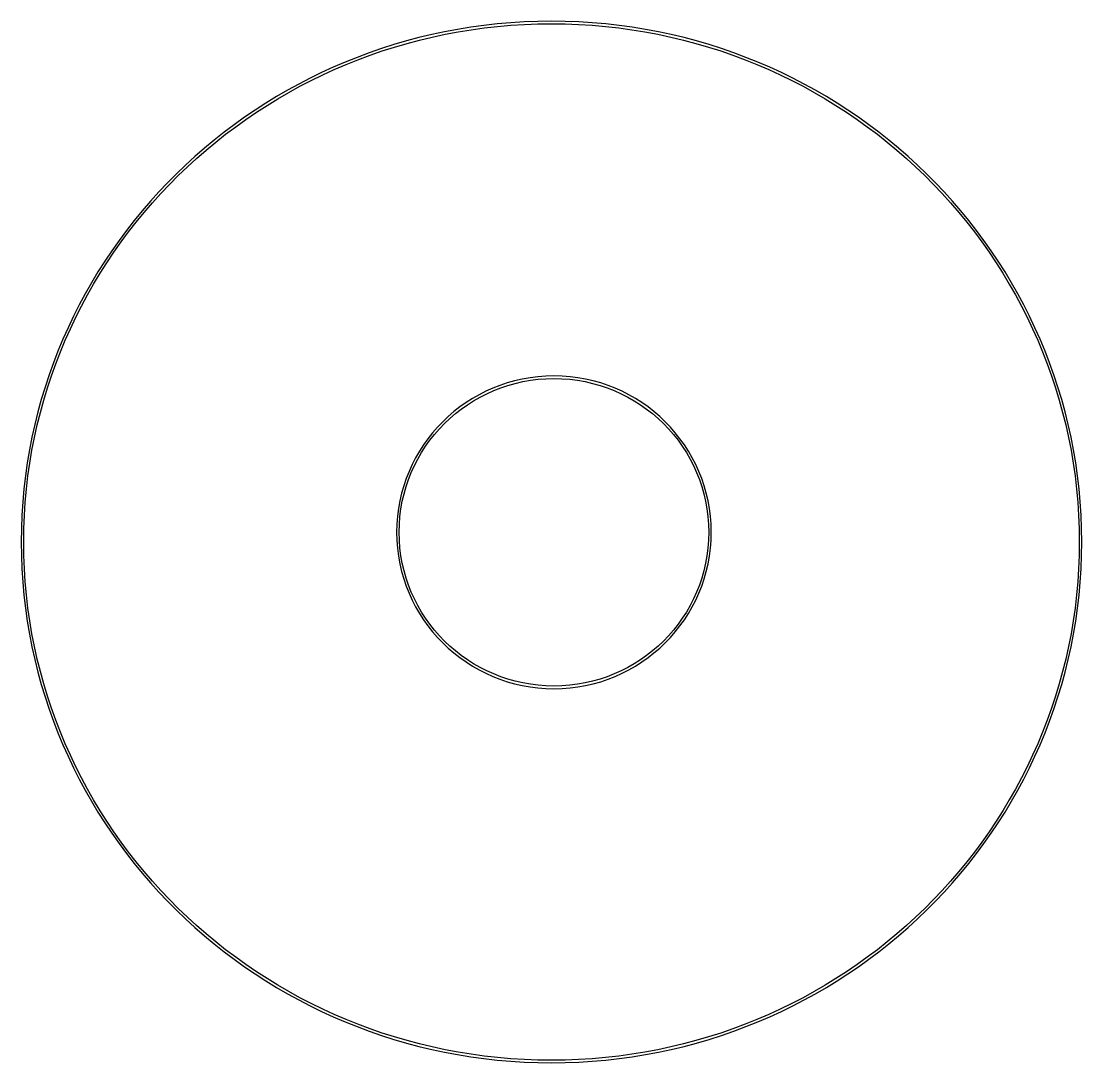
# Model space of a CAD drawing. Extents: x 0 to 121, y 0 to 118.
import ezdxf

# ---------------------------------------------------------------- set-up
doc = ezdxf.new("R2010")
doc.units = 0
doc.layers.add('Layer_1', color=7, linetype='CONTINUOUS')

msp = doc.modelspace()

# ---------------------------------------------------------------- linework, layer by layer
at = {"layer": 'Layer_1', "color": 7}
for p, q in [((60.295781, 118.4049), (60.295781, 118.4049)), ((60.295781, 118.116062), (60.295781, 118.116062)), ((60.574275, 78.08611), (60.574275, 78.08611)), ((60.574275, 77.787248), (60.574275, 77.787248))]:
    msp.add_line(p, q, dxfattribs=at)
for points in [[(60.295781, 118.4049), (26.998286, 118.4049), (-0.000004, 91.898486), (-0.000004, 59.202175)], [(120.592118, 59.202175), (120.592118, 91.898486), (93.593276, 118.4049), (60.295781, 118.4049)], [(0.288281, 59.202175), (0.288281, 91.739581), (27.151465, 118.116062), (60.295781, 118.116062)], [(60.295781, 118.116062), (93.440097, 118.116062), (120.303281, 91.739581), (120.303281, 59.202175)], [(60.574275, 78.08611), (50.703699, 78.08611), (42.690648, 70.129297), (42.690648, 60.30611)], [(42.972871, 60.30611), (42.972871, 69.957167), (50.846823, 77.787248), (60.574275, 77.787248)], [(78.457904, 60.30611), (78.457904, 70.129297), (70.444853, 78.08611), (60.574275, 78.08611)], [(60.574275, 77.787248), (70.30173, 77.787248), (78.175682, 69.957167), (78.175682, 60.30611)], [(42.690648, 60.30611), (42.690646, 50.482922), (50.703699, 42.52611), (60.574275, 42.52611)], [(60.574275, 42.824972), (50.846823, 42.824972), (42.972868, 50.65505), (42.972871, 60.30611)], [(60.574275, 42.52611), (70.444853, 42.52611), (78.457907, 50.482922), (78.457904, 60.30611)], [(78.175682, 60.30611), (78.175685, 50.65505), (70.30173, 42.824972), (60.574275, 42.824972)], [(-0.000004, 59.202175), (-0.000004, 26.505867), (26.998286, 0.000002), (60.295781, 0.000002)], [(60.295781, 0.288839), (27.151465, 0.288839), (0.288281, 26.664772), (0.288281, 59.202175)], [(60.295781, 0.000002), (93.593276, 0.000002), (120.592118, 26.505867), (120.592118, 59.202175)], [(120.303281, 59.202175), (120.303281, 26.664769), (93.440097, 0.288839), (60.295781, 0.288839)]]:
    msp.add_open_spline(points, degree=3, dxfattribs=at)

doc.saveas('drawing.dxf')
